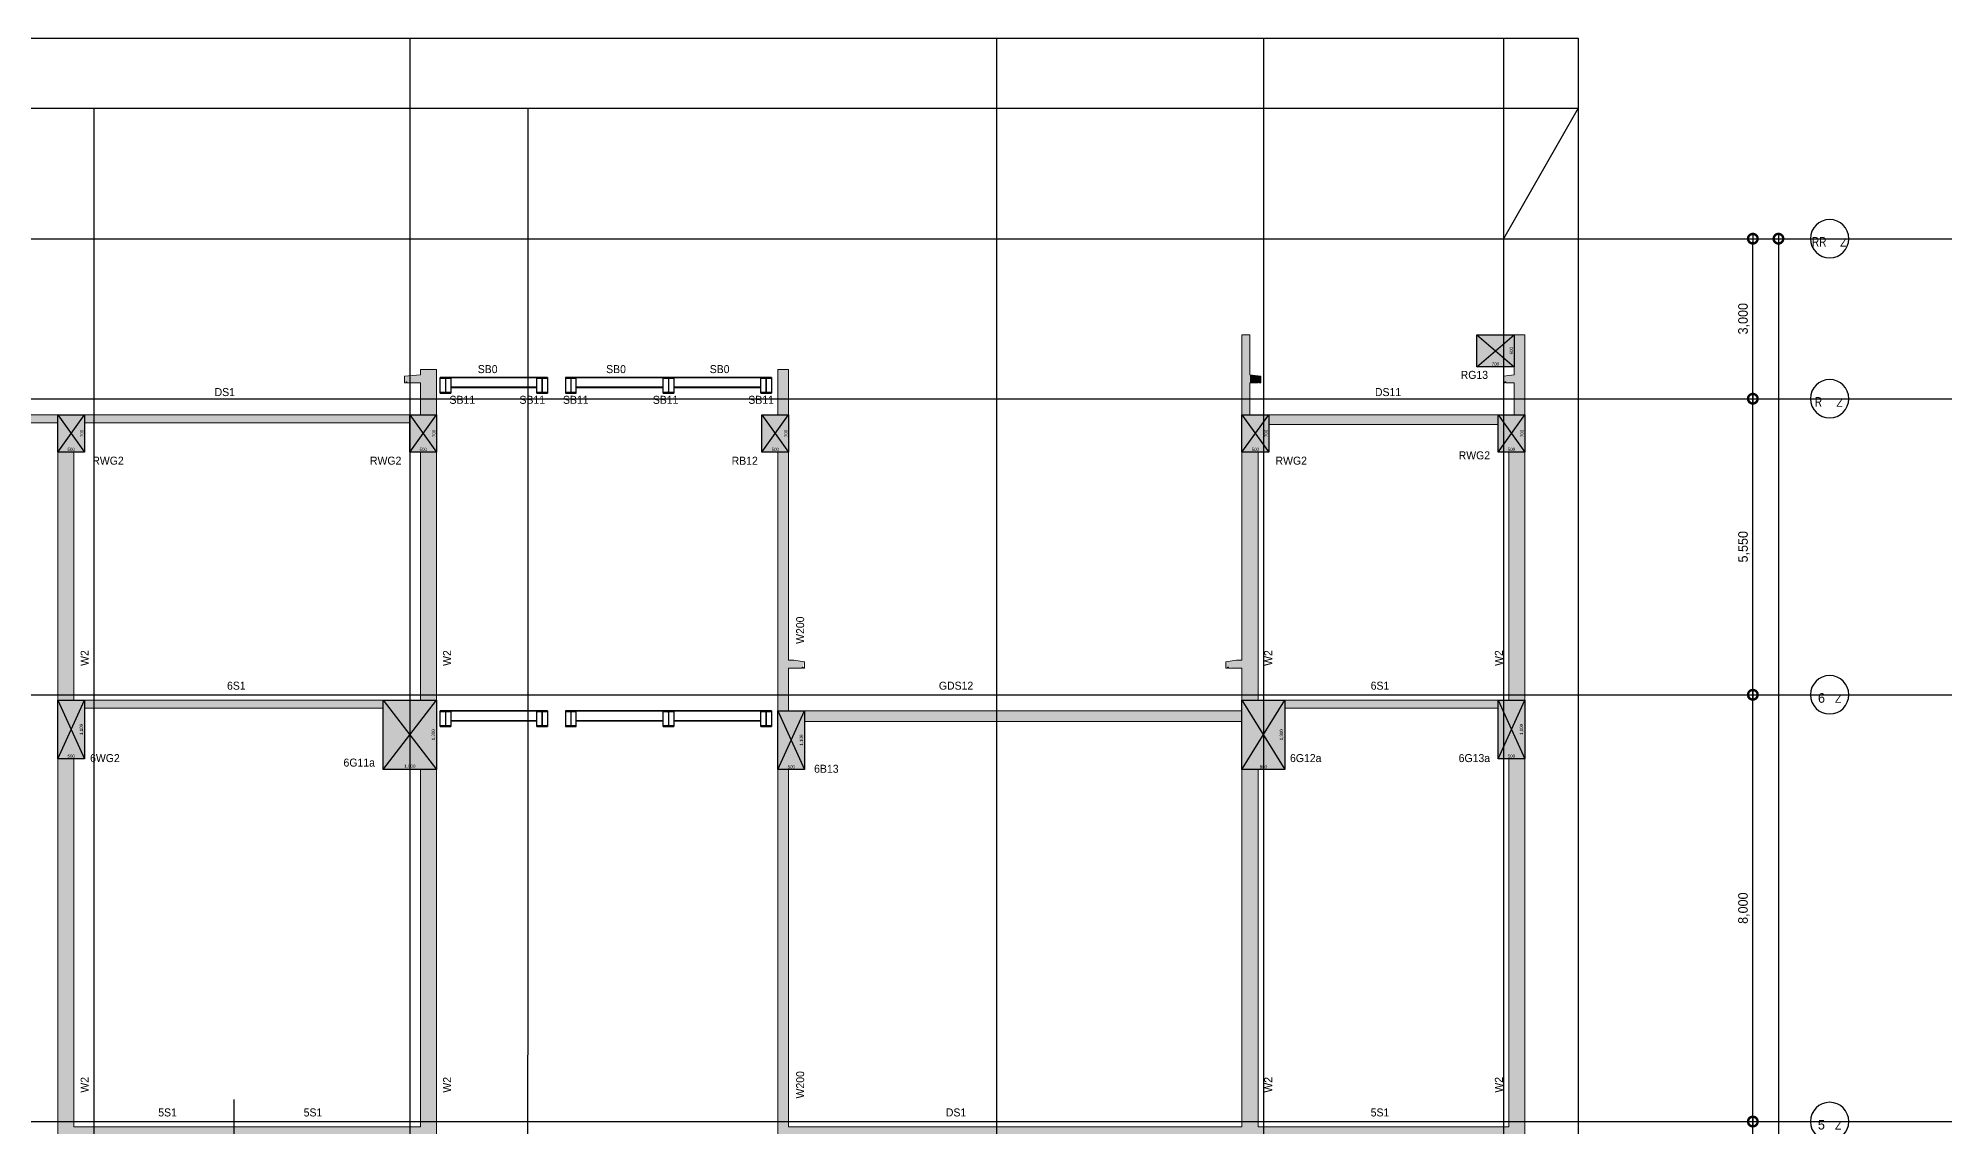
# Model space of a CAD drawing. Header units: millimetres. Extents: x -56316 to 123720, y -36837 to 55569.
# Drawn here: x 17330 to 53077, y 32150 to 52560 of the extents above; entities that cross this region are included whole.
import ezdxf
from ezdxf.enums import TextEntityAlignment as Align

# ---------------------------------------------------------------- set-up
doc = ezdxf.new("R2010")
doc.units = ezdxf.units.MM
doc.header["$LTSCALE"] = 60
doc.linetypes.add('HID', pattern=[2.3, 1.5, -0.8])
doc.layers.get('Defpoints').update_dxf_attribs({"color": 151})
doc.layers.add('A-CON', color=2, linetype='Continuous', lineweight=9)
for name, color, linetype in [('A-DIM', 7, 'Continuous'), ('A-ETC-5', 5, 'Continuous'), ('cen', 1, 'Continuous'), ('S-STEEL', 3, 'Continuous'), ('구조SOLID', 253, 'Continuous')]:
    doc.layers.add(name, color=color, linetype=linetype)
for name, color, linetype, plot in [('AS-HIDLINE', 205, 'Continuous', False), ('NOPLOT', 191, 'Continuous', False), ('NOPLOT-DIM', 191, 'Continuous', False), ('NOPLOT-부호', 151, 'Continuous', False)]:
    doc.layers.add(name, color=color, linetype=linetype, plot=plot)
doc.styles.add('Gdim', font='Dotum.ttf')
doc.dimstyles.new('G-Xdim', dxfattribs={"dimscale": 30, "dimtxt": 2, "dimasz": 1, "dimexe": 1.2, "dimexo": 1.2, "dimgap": 0, "dimtad": 1, "dimdec": 1, "dimdsep": 46, "dimlunit": 6, "dimtxsty": 'Gdim', "dimcen": 1, "dimse1": 1, "dimse2": 1, "dimsd1": 1, "dimsd2": 1, "dimclrd": 1, "dimclre": 1, "dimclrt": 256, "dimadec": 0, "dimazin": 0, "dimtfac": 1, "dimtdec": 1, "dimtix": 1, "dimtmove": 2, "dimatfit": 1, "dimfxl": 0, "dimtolj": 1, "dimlwd": -1, "dimlwe": -1, "dimarcsym": 0})
doc.dimstyles.new('Gdim60', dxfattribs={"dimscale": 60, "dimtxt": 3, "dimasz": 1, "dimexe": 2, "dimexo": 3, "dimgap": 1, "dimtad": 1, "dimdec": 0, "dimdsep": 46, "dimlunit": 6, "dimtxsty": 'Gdim', "dimblk": 'G3-DOT', "dimcen": 2.5, "dimdle": 2, "dimclrd": 1, "dimclre": 1, "dimclrt": 256, "dimazin": 2, "dimtfac": 1, "dimtdec": 0, "dimtix": 1, "dimtmove": 2, "dimatfit": 3, "dimldrblk": 'DOTSMALL', "dimfxl": 0, "dimtolj": 1, "dimtzin": 0, "dimarcsym": 0})

# ---------------------------------------------------------------- blocks, each defined once
blk = doc.blocks.new('*D35')
at = {"layer": 'Defpoints', "color": 0, "linetype": 'Continuous', "transparency": 16777216}
for p in [(-200, -700), (300, -680), (300, -700)]:
    blk.add_point(p, dxfattribs=at)
at = {"layer": 'AS-HIDLINE', "linetype": 'Continuous', "transparency": 16777216, "insert": (50, -650), "char_height": 60, "attachment_point": 5, "style": 'Gdim'}
blk.add_mtext('\\A1;500', dxfattribs=at)
blk = doc.blocks.new('*D36')
at = {"layer": 'Defpoints', "color": 0, "linetype": 'Continuous', "transparency": 16777216}
for p in [(300, 0), (280, 0), (300, -700)]:
    blk.add_point(p, dxfattribs=at)
at = {"layer": 'AS-HIDLINE', "linetype": 'Continuous', "transparency": 16777216, "insert": (250, -350), "char_height": 60, "attachment_point": 5, "rotation": 90, "style": 'Gdim'}
blk.add_mtext('\\A1;700', dxfattribs=at)
blk = doc.blocks.new('*D37')
at = {"layer": 'Defpoints', "color": 0, "linetype": 'Continuous', "transparency": 16777216}
for p in [(-200, -700), (300, -680), (300, -700)]:
    blk.add_point(p, dxfattribs=at)
at = {"layer": 'AS-HIDLINE', "linetype": 'Continuous', "transparency": 16777216, "insert": (50, -650), "char_height": 60, "attachment_point": 5, "style": 'Gdim'}
blk.add_mtext('\\A1;500', dxfattribs=at)
blk = doc.blocks.new('*D38')
at = {"layer": 'Defpoints', "color": 0, "linetype": 'Continuous', "transparency": 16777216}
for p in [(300, 0), (280, 0), (300, -700)]:
    blk.add_point(p, dxfattribs=at)
at = {"layer": 'AS-HIDLINE', "linetype": 'Continuous', "transparency": 16777216, "insert": (250, -350), "char_height": 60, "attachment_point": 5, "rotation": 90, "style": 'Gdim'}
blk.add_mtext('\\A1;700', dxfattribs=at)
blk = doc.blocks.new('G3-DOT')
at = {"layer": 'A-DIM', "color": 1, "linetype": 'ByBlock'}
blk.add_line((1.5, 0), (-1.5, 0), dxfattribs=at)
at = {"layer": 'A-DIM', "color": 1, "linetype": 'ByBlock', "const_width": 3}
blk.add_lwpolyline([(0.375, 0, 1), (-0.375, 0, 1)], format="xyb", close=True, dxfattribs=at)
blk = doc.blocks.new('*D100')
at = {"layer": 'Defpoints', "color": 0, "transparency": 16777216}
for p in [(48245, 48800), (48245, 0), (49957, 0)]:
    blk.add_point(p, dxfattribs=at)
at = {"layer": 'NOPLOT-DIM', "color": 1, "lineweight": -2, "transparency": 16777216}
for p, q in [((48425, 48800), (50077, 48800)), ((49957, 48740), (49957, 60)), ((48425, 0), (50077, 0))]:
    blk.add_line(p, q, dxfattribs=at)
at = {"layer": 'NOPLOT-DIM', "color": 1, "lineweight": -2, "transparency": 16777216, "xscale": 60, "yscale": 60, "zscale": 60}
for p, rotation in [((49957, 48800), 90), ((49957, 0), 270)]:
    blk.add_blockref('G3-DOT', p, dxfattribs=dict(at, rotation=rotation))
at = {"layer": 'NOPLOT-DIM', "transparency": 16777216, "insert": (49789, 24400), "char_height": 180, "attachment_point": 5, "rotation": 90, "style": 'Gdim'}
blk.add_mtext('\\A1;48,800', dxfattribs=at)
blk = doc.blocks.new('_DotSmall')
at = {"color": 0, "linetype": 'ByBlock', "const_width": 0.5}
blk.add_lwpolyline([(-0.0625, 0, 1), (0.0625, 0, 1)], format="xyb", close=True, dxfattribs=at)
blk = doc.blocks.new('*D104')
at = {"layer": 'Defpoints', "color": 0, "transparency": 16777216}
for p in [(48245, 32250), (49477, 32250), (48245, 25250)]:
    blk.add_point(p, dxfattribs=at)
at = {"layer": 'NOPLOT-DIM', "color": 1, "lineweight": -2, "transparency": 16777216}
for p, q in [((48425, 32250), (49597, 32250)), ((49477, 25310), (49477, 32190)), ((48425, 25250), (49597, 25250))]:
    blk.add_line(p, q, dxfattribs=at)
at = {"layer": 'NOPLOT-DIM', "color": 1, "lineweight": -2, "transparency": 16777216, "xscale": 60, "yscale": 60, "zscale": 60}
for p, rotation in [((49477, 32250), 90), ((49477, 25250), 270)]:
    blk.add_blockref('G3-DOT', p, dxfattribs=dict(at, rotation=rotation))
at = {"layer": 'NOPLOT-DIM', "transparency": 16777216, "insert": (49309, 28750), "char_height": 180, "attachment_point": 5, "rotation": 90, "style": 'Gdim'}
blk.add_mtext('\\A1;7,000', dxfattribs=at)
blk = doc.blocks.new('*D105')
at = {"layer": 'Defpoints', "color": 0, "transparency": 16777216}
for p in [(48245, 40250), (49477, 40250), (48245, 32250)]:
    blk.add_point(p, dxfattribs=at)
at = {"layer": 'NOPLOT-DIM', "color": 1, "lineweight": -2, "transparency": 16777216}
for p, q in [((48425, 40250), (49597, 40250)), ((49477, 32310), (49477, 40190)), ((48425, 32250), (49597, 32250))]:
    blk.add_line(p, q, dxfattribs=at)
at = {"layer": 'NOPLOT-DIM', "color": 1, "lineweight": -2, "transparency": 16777216, "xscale": 60, "yscale": 60, "zscale": 60}
for p, rotation in [((49477, 40250), 90), ((49477, 32250), 270)]:
    blk.add_blockref('G3-DOT', p, dxfattribs=dict(at, rotation=rotation))
at = {"layer": 'NOPLOT-DIM', "transparency": 16777216, "insert": (49309, 36250), "char_height": 180, "attachment_point": 5, "rotation": 90, "style": 'Gdim'}
blk.add_mtext('\\A1;8,000', dxfattribs=at)
blk = doc.blocks.new('*D106')
at = {"layer": 'Defpoints', "color": 0, "transparency": 16777216}
for p in [(48245, 45800), (49477, 45800), (48245, 40250)]:
    blk.add_point(p, dxfattribs=at)
at = {"layer": 'NOPLOT-DIM', "color": 1, "lineweight": -2, "transparency": 16777216}
for p, q in [((48425, 45800), (49597, 45800)), ((49477, 40310), (49477, 45740)), ((48425, 40250), (49597, 40250))]:
    blk.add_line(p, q, dxfattribs=at)
at = {"layer": 'NOPLOT-DIM', "color": 1, "lineweight": -2, "transparency": 16777216, "xscale": 60, "yscale": 60, "zscale": 60}
for p, rotation in [((49477, 45800), 90), ((49477, 40250), 270)]:
    blk.add_blockref('G3-DOT', p, dxfattribs=dict(at, rotation=rotation))
at = {"layer": 'NOPLOT-DIM', "transparency": 16777216, "insert": (49309, 43025), "char_height": 180, "attachment_point": 5, "rotation": 90, "style": 'Gdim'}
blk.add_mtext('\\A1;5,550', dxfattribs=at)
blk = doc.blocks.new('*D107')
at = {"layer": 'Defpoints', "color": 0, "transparency": 16777216}
for p in [(48245, 48800), (49477, 48800), (48245, 45800)]:
    blk.add_point(p, dxfattribs=at)
at = {"layer": 'NOPLOT-DIM', "color": 1, "lineweight": -2, "transparency": 16777216}
for p, q in [((48425, 48800), (49597, 48800)), ((49477, 45860), (49477, 48740)), ((48425, 45800), (49597, 45800))]:
    blk.add_line(p, q, dxfattribs=at)
at = {"layer": 'NOPLOT-DIM', "color": 1, "lineweight": -2, "transparency": 16777216, "xscale": 60, "yscale": 60, "zscale": 60}
for p, rotation in [((49477, 48800), 90), ((49477, 45800), 270)]:
    blk.add_blockref('G3-DOT', p, dxfattribs=dict(at, rotation=rotation))
at = {"layer": 'NOPLOT-DIM', "transparency": 16777216, "insert": (49309, 47300), "char_height": 180, "attachment_point": 5, "rotation": 90, "style": 'Gdim'}
blk.add_mtext('\\A1;3,000', dxfattribs=at)
blk = doc.blocks.new('*D59')
at = {"layer": 'Defpoints', "color": 0, "linetype": 'Continuous', "transparency": 16777216}
for p in [(-200, -1100), (300, -1080), (300, -1100)]:
    blk.add_point(p, dxfattribs=at)
at = {"layer": 'AS-HIDLINE', "linetype": 'Continuous', "transparency": 16777216, "insert": (50, -1050), "char_height": 60, "attachment_point": 5, "style": 'Gdim'}
blk.add_mtext('\\A1;500', dxfattribs=at)
blk = doc.blocks.new('*D60')
at = {"layer": 'Defpoints', "color": 0, "linetype": 'Continuous', "transparency": 16777216}
for p in [(300, 0), (280, 0), (300, -1100)]:
    blk.add_point(p, dxfattribs=at)
at = {"layer": 'AS-HIDLINE', "linetype": 'Continuous', "transparency": 16777216, "insert": (244, -550), "char_height": 60, "attachment_point": 5, "rotation": 90, "style": 'Gdim'}
blk.add_mtext('\\A1;1,100', dxfattribs=at)
blk = doc.blocks.new('*D53')
at = {"layer": 'Defpoints', "color": 0, "linetype": 'Continuous', "transparency": 16777216}
for p in [(-200, -1300), (600, -1280), (600, -1300)]:
    blk.add_point(p, dxfattribs=at)
at = {"layer": 'AS-HIDLINE', "linetype": 'Continuous', "transparency": 16777216, "insert": (200, -1250), "char_height": 60, "attachment_point": 5, "style": 'Gdim'}
blk.add_mtext('\\A1;800', dxfattribs=at)
blk = doc.blocks.new('*D54')
at = {"layer": 'Defpoints', "color": 0, "linetype": 'Continuous', "transparency": 16777216}
for p in [(600, 0), (580, 0), (600, -1300)]:
    blk.add_point(p, dxfattribs=at)
at = {"layer": 'AS-HIDLINE', "linetype": 'Continuous', "transparency": 16777216, "insert": (544, -650), "char_height": 60, "attachment_point": 5, "rotation": 90, "style": 'Gdim'}
blk.add_mtext('\\A1;1,300', dxfattribs=at)
blk = doc.blocks.new('*D55')
at = {"layer": 'Defpoints', "color": 0, "linetype": 'Continuous', "transparency": 16777216}
for p in [(-400, -1300), (600, -1280), (600, -1300)]:
    blk.add_point(p, dxfattribs=at)
at = {"layer": 'AS-HIDLINE', "linetype": 'Continuous', "transparency": 16777216, "insert": (100, -1244), "char_height": 60, "attachment_point": 5, "style": 'Gdim'}
blk.add_mtext('\\A1;1,000', dxfattribs=at)
blk = doc.blocks.new('*D56')
at = {"layer": 'Defpoints', "color": 0, "linetype": 'Continuous', "transparency": 16777216}
for p in [(600, 0), (580, 0), (600, -1300)]:
    blk.add_point(p, dxfattribs=at)
at = {"layer": 'AS-HIDLINE', "linetype": 'Continuous', "transparency": 16777216, "insert": (544, -650), "char_height": 60, "attachment_point": 5, "rotation": 90, "style": 'Gdim'}
blk.add_mtext('\\A1;1,300', dxfattribs=at)
blk = doc.blocks.new('*D69')
at = {"layer": 'Defpoints', "color": 0, "linetype": 'Continuous', "transparency": 16777216}
for p in [(-400, -700), (100, -680), (100, -700)]:
    blk.add_point(p, dxfattribs=at)
at = {"layer": 'AS-HIDLINE', "linetype": 'Continuous', "transparency": 16777216, "insert": (-150, -650), "char_height": 60, "attachment_point": 5, "style": 'Gdim'}
blk.add_mtext('\\A1;500', dxfattribs=at)
blk = doc.blocks.new('*D70')
at = {"layer": 'Defpoints', "color": 0, "linetype": 'Continuous', "transparency": 16777216}
for p in [(100, 0), (80, 0), (100, -700)]:
    blk.add_point(p, dxfattribs=at)
at = {"layer": 'AS-HIDLINE', "linetype": 'Continuous', "transparency": 16777216, "insert": (50, -350), "char_height": 60, "attachment_point": 5, "rotation": 90, "style": 'Gdim'}
blk.add_mtext('\\A1;700', dxfattribs=at)
blk = doc.blocks.new('*U77')
blk.add_lwpolyline([(-22, 12, 0.414214), (-4, 30), (-4, 264, 0.414214), (-22, 282), (-100, 282), (-100, 294), (100, 294), (100, 282), (22, 282, 0.414214), (4, 264), (4, 30, 0.414214), (22, 12), (100, 12), (100, 0), (-100, 0), (-100, 12)], format="xyb", close=True)
blk = doc.blocks.new('A$C21278c3c')
at = {"layer": 'A-ETC-5'}
for p, q in [((1766, 6080), (1766, 4450)), ((1775, 6080), (1775, 4450)), ((1951, 6080), (1951, 4450)), ((1960, 6080), (1960, 4450)), ((1766, 4250), (1766, 2620)), ((1775, 4250), (1775, 2620)), ((1951, 4250), (1951, 2620)), ((1960, 4250), (1960, 2620)), ((1766, 1880), (1766, 270)), ((1775, 1880), (1775, 270)), ((1951, 1880), (1951, 270)), ((1960, 1880), (1960, 270))]:
    blk.add_line(p, q, dxfattribs=at)
for points in [[(1766, 6280), (2060, 6280), (2060, 6080), (1766, 6080)], [(1766, 4450), (2060, 4450), (2060, 4250), (1766, 4250)], [(1766, 2080), (2060, 2080), (2060, 1880), (1766, 1880)]]:
    blk.add_lwpolyline(points, close=True, dxfattribs=at)
at = {"layer": 'A-ETC-5', "elevation": 0}
for points in [[(2060, 2420), (2060, 2620), (1766, 2620), (1766, 2420)], [(1766, 270), (2060, 270), (2060, 70), (1766, 70)]]:
    blk.add_lwpolyline(points, close=True, dxfattribs=at)
at = {"layer": 'S-STEEL', "xscale": -1, "rotation": 270}
for p in [(1766, 6180), (1766, 4350), (1766, 2520), (1766, 1980), (1766, 170)]:
    blk.add_blockref('*U77', p, dxfattribs=at)
blk = doc.blocks.new('*D136')
at = {"layer": 'Defpoints', "color": 0, "linetype": 'Continuous', "transparency": 16777216}
for p in [(-200, -600), (500, -580), (500, -600)]:
    blk.add_point(p, dxfattribs=at)
at = {"layer": 'AS-HIDLINE', "linetype": 'Continuous', "transparency": 16777216, "insert": (150, -550), "char_height": 60, "attachment_point": 5, "style": 'Gdim'}
blk.add_mtext('\\A1;700', dxfattribs=at)
blk = doc.blocks.new('*D137')
at = {"layer": 'Defpoints', "color": 0, "linetype": 'Continuous', "transparency": 16777216}
for p in [(500, 0), (480, 0), (500, -600)]:
    blk.add_point(p, dxfattribs=at)
at = {"layer": 'AS-HIDLINE', "linetype": 'Continuous', "transparency": 16777216, "insert": (450, -300), "char_height": 60, "attachment_point": 5, "rotation": 90, "style": 'Gdim'}
blk.add_mtext('\\A1;600', dxfattribs=at)
blk = doc.blocks.new('*U12')
at = {"layer": 'AS-HIDLINE', "linetype": 'Continuous'}
for p, q in [((-200, -700), (300, 0)), ((-200, 0), (300, -700))]:
    blk.add_line(p, q, dxfattribs=at)
blk.add_lwpolyline([(-200, -700), (-200, 0), (300, 0), (300, -700)], close=True, dxfattribs=at)
dim = blk.add_linear_dim(base=(280.13, 0), p1=(300, -700), p2=(300, 0), angle=90, dimstyle='G-Xdim', override={"dimtxsty": 'Gdim'}, dxfattribs=at)
dim.commit()
dim.dimension.update_dxf_attribs({"geometry": '*D36', "text_midpoint": (250.09, -350)})
dim = blk.add_linear_dim(base=(300, -680.06), p1=(-200, -700), p2=(300, -700), dimstyle='G-Xdim', override={"dimtxsty": 'Gdim'}, dxfattribs=at)
dim.commit()
dim.dimension.update_dxf_attribs({"geometry": '*D35', "text_midpoint": (50, -650.02)})
blk = doc.blocks.new('*U13')
at = {"layer": 'AS-HIDLINE', "linetype": 'Continuous'}
for p, q in [((-200, -700), (300, 0)), ((-200, 0), (300, -700))]:
    blk.add_line(p, q, dxfattribs=at)
blk.add_lwpolyline([(-200, -700), (-200, 0), (300, 0), (300, -700)], close=True, dxfattribs=at)
dim = blk.add_linear_dim(base=(280.13, 0), p1=(300, -700), p2=(300, 0), angle=90, dimstyle='G-Xdim', override={"dimtxsty": 'Gdim'}, dxfattribs=at)
dim.commit()
dim.dimension.update_dxf_attribs({"geometry": '*D38', "text_midpoint": (250.09, -350)})
dim = blk.add_linear_dim(base=(300, -680.06), p1=(-200, -700), p2=(300, -700), dimstyle='G-Xdim', override={"dimtxsty": 'Gdim'}, dxfattribs=at)
dim.commit()
dim.dimension.update_dxf_attribs({"geometry": '*D37', "text_midpoint": (50, -650.02)})
blk = doc.blocks.new('*U24')
at = {"layer": 'AS-HIDLINE', "linetype": 'Continuous'}
for p, q in [((-200, -1100), (300, 0)), ((-200, 0), (300, -1100))]:
    blk.add_line(p, q, dxfattribs=at)
blk.add_lwpolyline([(-200, -1100), (-200, 0), (300, 0), (300, -1100)], close=True, dxfattribs=at)
dim = blk.add_linear_dim(base=(280.13, 0), p1=(300, -1100), p2=(300, 0), angle=90, dimstyle='G-Xdim', override={"dimtxsty": 'Gdim'}, dxfattribs=at)
dim.commit()
dim.dimension.update_dxf_attribs({"geometry": '*D60', "text_midpoint": (244.31, -550)})
dim = blk.add_linear_dim(base=(300, -1080.06), p1=(-200, -1100), p2=(300, -1100), dimstyle='G-Xdim', override={"dimtxsty": 'Gdim'}, dxfattribs=at)
dim.commit()
dim.dimension.update_dxf_attribs({"geometry": '*D59', "text_midpoint": (50, -1050.02)})
blk = doc.blocks.new('*U21')
at = {"layer": 'AS-HIDLINE', "linetype": 'Continuous'}
for p, q in [((-200, -1300), (600, 0)), ((-200, 0), (600, -1300))]:
    blk.add_line(p, q, dxfattribs=at)
blk.add_lwpolyline([(-200, -1300), (-200, 0), (600, 0), (600, -1300)], close=True, dxfattribs=at)
dim = blk.add_linear_dim(base=(580.13, 0), p1=(600, -1300), p2=(600, 0), angle=90, dimstyle='G-Xdim', override={"dimtxsty": 'Gdim'}, dxfattribs=at)
dim.commit()
dim.dimension.update_dxf_attribs({"geometry": '*D54', "text_midpoint": (544.31, -650)})
dim = blk.add_linear_dim(base=(600, -1280.06), p1=(-200, -1300), p2=(600, -1300), dimstyle='G-Xdim', override={"dimtxsty": 'Gdim'}, dxfattribs=at)
dim.commit()
dim.dimension.update_dxf_attribs({"geometry": '*D53', "text_midpoint": (200, -1250.02)})
blk = doc.blocks.new('*U22')
at = {"layer": 'AS-HIDLINE', "linetype": 'Continuous'}
for p, q in [((-400, -1300), (600, 0)), ((-400, 0), (600, -1300))]:
    blk.add_line(p, q, dxfattribs=at)
blk.add_lwpolyline([(-400, -1300), (-400, 0), (600, 0), (600, -1300)], close=True, dxfattribs=at)
dim = blk.add_linear_dim(base=(580.13, 0), p1=(600, -1300), p2=(600, 0), angle=90, dimstyle='G-Xdim', override={"dimtxsty": 'Gdim'}, dxfattribs=at)
dim.commit()
dim.dimension.update_dxf_attribs({"geometry": '*D56', "text_midpoint": (544.31, -650)})
dim = blk.add_linear_dim(base=(600, -1280.06), p1=(-400, -1300), p2=(600, -1300), dimstyle='G-Xdim', override={"dimtxsty": 'Gdim'}, dxfattribs=at)
dim.commit()
dim.dimension.update_dxf_attribs({"geometry": '*D55', "text_midpoint": (100, -1244.24)})
blk = doc.blocks.new('*U29')
at = {"layer": 'AS-HIDLINE', "linetype": 'Continuous'}
for p, q in [((-400, -700), (100, 0)), ((-400, 0), (100, -700))]:
    blk.add_line(p, q, dxfattribs=at)
blk.add_lwpolyline([(-400, -700), (-400, 0), (100, 0), (100, -700)], close=True, dxfattribs=at)
dim = blk.add_linear_dim(base=(80.13, 0), p1=(100, -700), p2=(100, 0), angle=90, dimstyle='G-Xdim', override={"dimtxsty": 'Gdim'}, dxfattribs=at)
dim.commit()
dim.dimension.update_dxf_attribs({"geometry": '*D70', "text_midpoint": (50.09, -350)})
dim = blk.add_linear_dim(base=(100, -680.06), p1=(-400, -700), p2=(100, -700), dimstyle='G-Xdim', override={"dimtxsty": 'Gdim'}, dxfattribs=at)
dim.commit()
dim.dimension.update_dxf_attribs({"geometry": '*D69', "text_midpoint": (-150, -650.02)})
blk = doc.blocks.new('*U135')
at = {"layer": 'AS-HIDLINE', "linetype": 'Continuous'}
for p, q in [((-200, -600), (500, 0)), ((-200, 0), (500, -600))]:
    blk.add_line(p, q, dxfattribs=at)
blk.add_lwpolyline([(-200, -600), (-200, 0), (500, 0), (500, -600)], close=True, dxfattribs=at)
dim = blk.add_linear_dim(base=(480.13, 0), p1=(500, -600), p2=(500, 0), angle=90, dimstyle='G-Xdim', override={"dimtxsty": 'Gdim'}, dxfattribs=at)
dim.commit()
dim.dimension.update_dxf_attribs({"geometry": '*D137', "text_midpoint": (450.09, -300)})
dim = blk.add_linear_dim(base=(500, -580.06), p1=(-200, -600), p2=(500, -600), dimstyle='G-Xdim', override={"dimtxsty": 'Gdim'}, dxfattribs=at)
dim.commit()
dim.dimension.update_dxf_attribs({"geometry": '*D136', "text_midpoint": (150, -550.02)})

msp = doc.modelspace()

# ---------------------------------------------------------------- hatches: boundary and pattern name
at = {"layer": '구조SOLID'}
h = msp.add_hatch(color=256, dxfattribs=at)
h.dxf.hatch_style = 1
h.paths.add_polyline_path([(11800, -150), (11800, 4175), (14800, 4175), (14800, 2450), (15100, 2450), (15100, 4325), (11800, 4325), (11800, 4375), (11500, 4375), (11500, 4325), (8700, 4325), (8700, 8550), (11500, 8550), (11500, 6390), (11800, 6390), (11800, 7550), (12000, 7550), (12000, 8500), (14500, 8500), (14500, 7550), (14800, 7550), (14800, 6340), (15100, 6340), (15100, 8650), (11800, 8650), (11800, 14550), (14800, 14550), (14800, 11200), (15100, 11200), (15100, 14700), (11800, 14700), (11800, 14750), (11500, 14750), (11500, 14700), (8700, 14700), (8700, 17550), (11500, 17550), (11500, 16550), (12000, 16550), (12000, 17500), (14500, 17500), (14500, 16550), (15100, 16550), (15100, 17650), (11800, 17650), (11800, 21300), (14800, 21300), (14800, 20200), (15100, 20200), (15100, 21450), (11800, 21450), (11800, 21500), (11500, 21500), (11500, 21450), (8700, 21450), (8700, 25050), (11500, 25050), (11500, 23515), (11800, 23515), (11800, 24050), (12000, 24050), (12000, 25000), (14500, 25000), (14500, 24050), (14800, 24050), (14800, 23465), (15100, 23465), (15100, 25150), (11800, 25150), (11800, 28550), (14800, 28550), (14800, 27700), (15100, 27700), (15100, 28700), (11800, 28700), (11800, 28750), (11500, 28750), (11500, 28700), (8700, 28700), (8700, 32050), (11500, 32050), (11500, 30765), (11800, 30765), (11800, 31050), (12000, 31050), (12000, 32000), (14500, 32000), (14500, 31050), (14800, 31050), (14800, 30715), (15100, 30715), (15100, 32150), (11800, 32150), (11800, 36050), (14800, 36050), (14800, 34700), (15100, 34700), (15100, 36200), (11800, 36200), (11800, 36250), (11500, 36250), (11500, 36200), (8700, 36200), (8700, 40050), (11500, 40050), (11500, 38265), (11800, 38265), (11800, 39050), (12000, 39050), (12000, 40000), (14500, 40000), (14500, 39050), (14800, 39050), (14800, 38215), (15100, 38215), (15100, 40150), (11800, 40150), (11800, 45350), (14600, 45350), (14600, 44800), (14800, 44800), (14800, 42700), (15100, 42700), (15100, 45350), (17700, 45350), (17700, -1850), (15100, -1850), (15100, -50), (14800, -50), (14800, -150)], flags=16)
h.paths.add_polyline_path([(11500, -150), (8700, -150), (8700, 4175), (11500, 4175)], flags=16)
h.paths.add_polyline_path([(18000, -150), (18000, 7550), (18200, 7550), (18200, 8500), (20800, 8500), (20800, 8500), (21200, 8500), (21200, 8500), (23800, 8500), (23800, 7350), (24500, 7350), (24500, -150)], flags=16)
h.paths.add_polyline_path([(8400, -1050), (8400, -2700), (3700, -2700), (3700, -1050), (4000, -1050), (4000, -350), (8100, -350), (8100, -1050)], flags=16)
h.paths.add_polyline_path([(8400, -150), (3700, -150), (3700, 7550), (3900, 7550), (3900, 8500), (7900, 8500), (7900, 7550), (8400, 7550)], flags=16)
h.paths.add_polyline_path([(11500, 8700), (8700, 8700), (8700, 11550), (11500, 11550)], flags=16)
h.paths.add_polyline_path([(18000, 8650), (18000, 16550), (18200, 16550), (18200, 17500), (20800, 17500), (20800, 17500), (21200, 17500), (21200, 17500), (23800, 17500), (23800, 16350), (24500, 16350), (24500, 8650)], flags=16)
h.paths.add_polyline_path([(8400, 8650), (3700, 8650), (3700, 16350), (3900, 16350), (3900, 17500), (7900, 17500), (7900, 16350), (8400, 16350)], flags=16)
h.paths.add_polyline_path([(24800, -800), (24800, 8500), (31200, 8500), (31200, 7550), (31700, 7550), (31700, 8500), (39900, 8500), (39900, -800)], flags=16)
h.paths.add_polyline_path([(11500, 11700), (8700, 11700), (8700, 14550), (11500, 14550)], flags=16)
h.paths.add_polyline_path([(11500, 17700), (8700, 17700), (8700, 21300), (11500, 21300)], flags=16)
h.paths.add_polyline_path([(18000, 17650), (18000, 24050), (18200, 24050), (18200, 25000), (20800, 25000), (20800, 25000), (21200, 25000), (21200, 25000), (23800, 25000), (23800, 23850), (24500, 23850), (24500, 17650)], flags=16)
h.paths.add_polyline_path([(8400, 17650), (3700, 17650), (3700, 24050), (3900, 24050), (3900, 25000), (7900, 25000), (7900, 24050), (8400, 24050)], flags=16)
h.paths.add_polyline_path([(31400, 8650), (31400, 16550), (31700, 16550), (31700, 17500), (39900, 17500), (39900, 8650)], flags=16)
h.paths.add_polyline_path([(31400, 17650), (31400, 24050), (31700, 24050), (31700, 25000), (39900, 25000), (39900, 17650)], flags=16)
h.paths.add_polyline_path([(11500, 25200), (8700, 25200), (8700, 28550), (11500, 28550)], flags=16)
h.paths.add_polyline_path([(18000, 25150), (18000, 31050), (18200, 31050), (18200, 32000), (20800, 32000), (20800, 31550), (21200, 31550), (21200, 32000), (23800, 32000), (23800, 30850), (24500, 30850), (24500, 25150)], flags=16)
h.paths.add_polyline_path([(8400, 25150), (3700, 25150), (3700, 31050), (3900, 31050), (3900, 32000), (7900, 32000), (7900, 31050), (8400, 31050)], flags=16)
h.paths.add_polyline_path([(40200, -1050), (40500, -1050), (40500, -150), (40200, -150), (40200, 7550), (40700, 7550), (40700, 8500), (44700, 8500), (44700, 7550), (44900, 7550), (44900, -150), (44600, -150), (44600, -1050), (44900, -1050), (44900, -1950), (40200, -1950)], flags=16)
h.paths.add_polyline_path([(40200, 8650), (40200, 16350), (40700, 16350), (40700, 17500), (44700, 17500), (44700, 16350), (44900, 16350), (44900, 8650)], flags=16)
h.paths.add_polyline_path([(31400, 25150), (31400, 31050), (31700, 31050), (31700, 32000), (39900, 32000), (39900, 25150)], flags=16)
h.paths.add_polyline_path([(40200, 17650), (40200, 24050), (40700, 24050), (40700, 25000), (44700, 25000), (44700, 24050), (44900, 24050), (44900, 17650)], flags=16)
h.paths.add_polyline_path([(11500, 32200), (8700, 32200), (8700, 36050), (11500, 36050)], flags=16)
h.paths.add_polyline_path([(18000, 32150), (18000, 39050), (18200, 39050), (18200, 40000), (20800, 40000), (20800, 40000), (21200, 40000), (21200, 40000), (23800, 40000), (23800, 38850), (24500, 38850), (24500, 32150)], flags=16)
h.paths.add_polyline_path([(8400, 32150), (3700, 32150), (3700, 39050), (3900, 39050), (3900, 40000), (7900, 40000), (7900, 38850), (8400, 38850)], flags=16)
h.paths.add_polyline_path([(40200, 25150), (40200, 31050), (40700, 31050), (40700, 32000), (44700, 32000), (44700, 31050), (44900, 31050), (44900, 25150)], flags=16)
h.paths.add_polyline_path([(31400, 32150), (31400, 38850), (31700, 38850), (31700, 39750), (39900, 39750), (39900, 32150)], flags=16)
h.paths.add_polyline_path([(11500, 40200), (8700, 40200), (8700, 45350), (11500, 45350)], flags=16)
h.paths.add_polyline_path([(18000, 40150), (18000, 44800), (18200, 44800), (18200, 45350), (24300, 45350), (24300, 44800), (24500, 44800), (24500, 40150)], flags=16)
h.paths.add_polyline_path([(8400, 40150), (3700, 40150), (3700, 44800), (3900, 44800), (3900, 45320), (8200, 45320), (8200, 44800), (8400, 44800)], flags=16)
h.paths.add_polyline_path([(40200, 32150), (40200, 38850), (40700, 38850), (40700, 40000), (44700, 40000), (44700, 39050), (44900, 39050), (44900, 32150)], flags=16)
h.paths.add_polyline_path([(40200, 40150), (40200, 44800), (40400, 44800), (40400, 45320), (44700, 45320), (44700, 44800), (44900, 44800), (44900, 40150)], flags=16)
h.paths.add_polyline_path([(40050, 45500), (40050, 47000), (39900, 47000), (39900, 40900), (39800, 40900), (39600, 40870), (39600, 40765), (39645, 40765), (39900, 40750), (39900, 39950), (31400, 39950), (31400, 40750), (31655, 40750), (31655, 40765), (31700, 40870), (31500, 40900), (31400, 40900), (31400, 46350), (31200, 46350), (31200, 45500), (30900, 45500), (30900, 44800), (31200, 44800), (31200, 8650), (24800, 8650), (24800, 46350), (24500, 46350), (24500, 46250), (24200, 46220), (24200, 46115), (24245, 46115), (24500, 46100), (24500, 45500), (3600, 45500), (3600, 46100), (3755, 46100), (3755, 46115), (3770, 46115), (3770, 46100), (3800, 46100), (3800, 46220), (3600, 46250), (3600, 47000), (3400, 47000), (3400, -2700), (2050, -2700), (2050, -4200), (9800, -4200), (9800, -1650), (13350, -1650), (13350, -3350), (19350, -3350), (19350, -1850), (18000, -1850), (18000, -1050), (18300, -1050), (18300, -550), (24300, -550), (24300, -800), (23900, -800), (23900, -1500), (25400, -1500), (25400, -1200), (39900, -1200), (39900, -1950), (39300, -1950), (39300, -2650), (40800, -2650), (40800, -2250), (44300, -2250), (44300, -2650), (45800, -2650), (45800, -1950), (45200, -1950), (45200, 47000), (45000, 47000), (45000, 46250), (44800, 46220), (44800, 46100), (44830, 46100), (44830, 46115), (44845, 46115), (44845, 46100), (45000, 46100), (45000, 45500)])
h = msp.add_hatch(color=256, dxfattribs=at)
h.dxf.hatch_style = 1
h.paths.add_polyline_path([(44300, 47000), (45000, 47000), (45000, 46400), (44300, 46400)])
at = {"layer": '구조SOLID', "transparency": 33554687}
h = msp.add_hatch(color=256, dxfattribs=at)
h.dxf.hatch_style = 1
h.paths.add_polyline_path([(40050, 46250), (40050, 46100), (40205, 46100), (40205, 46115), (40220, 46115), (40220, 46100), (40250, 46100), (40250, 46220)])

# ---------------------------------------------------------------- linework, layer by layer
at = {"layer": 'A-CON'}
for p, q in [((39900, 47000), (39900, 40900)), ((39900, 47000), (40050, 47000, 0)), ((40050, 47000, 0), (40050, 46250, 0)), ((45000, 47000), (45200, 47000)), ((45200, 47000), (45200, -1950)), ((24200, 46220, 0), (24500, 46250, 0)), ((24200, 46100, 0), (24200, 46220, 0)), ((24245, 46115, 0), (24230, 46115, 0)), ((24230, 46115, 0), (24230, 46100, 0)), ((24245, 46100, 0), (24245, 46115, 0)), ((24500, 46350), (24500, 46250, 0)), ((24500, 46350), (24800, 46350)), ((24800, 46350), (24800, 8650, 0)), ((31200, 46350, 0), (31200, 45500)), ((31200, 46350, 0), (31400, 46350, 0)), ((31400, 46350), (31400, 40900)), ((40250, 46220), (40050, 46250)), ((40205, 46100), (40205, 46115)), ((40205, 46115), (40220, 46115)), ((40220, 46115), (40220, 46100)), ((40250, 46100), (40250, 46220)), ((44800, 46220), (45000, 46250)), ((44800, 46100), (44800, 46220)), ((44845, 46115), (44830, 46115)), ((44830, 46115), (44830, 46100)), ((44845, 46100), (44845, 46115)), ((45000, 46250), (45000, 46400)), ((24230, 46100, 0), (24200, 46100, 0)), ((24500, 46100, 0), (24245, 46100, 0)), ((24500, 46100, 0), (24500, 45500, 0)), ((40050, 46100), (40205, 46100)), ((40050, 46100, 0), (40050, 45500)), ((40220, 46100), (40250, 46100)), ((44830, 46100), (44800, 46100)), ((45000, 46100), (44845, 46100)), ((45000, 45500), (45000, 46100)), ((45000, 45500, 0), (45000, 46100, 0)), ((3600, 45500), (24500, 45500)), ((40050, 45500), (45000, 45500)), ((15100, 45350), (17700, 45350)), ((17700, 45350), (17700, -1850)), ((18200, 45350), (24300, 45350)), ((18200, 44800), (18200, 45350)), ((24300, 45350), (24300, 44800, 0)), ((40400, 45320), (44700, 45320)), ((40400, 45320), (40400, 44800)), ((44700, 45320), (44700, 44800)), ((18000, 44800, 0), (18000, 40150, 0)), ((18000, 44800), (18200, 44800)), ((24300, 44800, 0), (24500, 44800, 0)), ((24500, 44800, 0), (24500, 40150)), ((31200, 44800), (31200, 8650)), ((40200, 44800), (40200, 40150)), ((40400, 44800), (40200, 44800)), ((44700, 44800), (44900, 44800)), ((44900, 44800), (44900, 40150)), ((31500, 40900), (31400, 40900)), ((31700, 40870), (31500, 40900)), ((31655, 40750), (31655, 40765)), ((31655, 40765), (31670, 40765)), ((31670, 40765), (31670, 40750)), ((31700, 40750), (31700, 40870)), ((39600, 40870), (39800, 40900)), ((39600, 40750), (39600, 40870)), ((39645, 40765), (39630, 40765)), ((39630, 40765), (39630, 40750)), ((39645, 40750), (39645, 40765)), ((39800, 40900), (39900, 40900)), ((31400, 40750), (31400, 39950)), ((31400, 40750), (31655, 40750)), ((31670, 40750), (31700, 40750)), ((39630, 40750), (39600, 40750)), ((39900, 40750), (39645, 40750)), ((39900, 40750), (39900, 39950)), ((18000, 40150), (24500, 40150)), ((40200, 40150), (44900, 40150)), ((18200, 40000), (23800, 40000)), ((18200, 39050), (18200, 40000)), ((23800, 40000), (23800, 38850)), ((31400, 39950), (39900, 39950)), ((31500, 39950), (31700, 39950)), ((31700, 39750), (39900, 39750)), ((31700, 38850), (31700, 39750)), ((39900, 39750), (39900, 32150)), ((40700, 40000), (44700, 40000)), ((40700, 38850), (40700, 40000)), ((44700, 40000), (44700, 39050)), ((18000, 39050), (18200, 39050)), ((18000, 39050, 0), (18000, 32150, 0)), ((44700, 39050), (44900, 39050)), ((44900, 39050), (44900, 32150)), ((23800, 38850), (24500, 38850)), ((24500, 38850), (24500, 32150, 0)), ((31400, 38850), (31400, 32150)), ((31400, 38850), (31700, 38850)), ((40200, 38850), (40200, 32150)), ((40200, 38850), (40700, 38850)), ((18000, 32150), (24500, 32150)), ((31400, 32150), (39900, 32150)), ((40200, 32150), (44900, 32150))]:
    msp.add_line(p, q, dxfattribs=at)
at = {"layer": 'A-CON', "color": 0, "linetype": 'HID'}
msp.add_line((45000, 46400), (45000, 47000), dxfattribs=at)
at = {"layer": 'A-CON', "elevation": 0}
for points in [[(45000, 46400), (44300, 46400), (44300, 47000), (45000, 47000)], [(31200, 44800), (30900, 44800), (30900, 45500), (31200, 45500)]]:
    msp.add_lwpolyline(points, dxfattribs=at)
at = {"layer": 'cen'}
for p, q in [((24300, 52560), (24300, -11694.5)), ((35300, 52560), (35300, -11694.5)), ((40300, 52560), (40300, -11694.5)), ((40300, 52560), (40300, -11694.5)), ((44800, 52560), (44800, -11694.5)), ((-3065.7, 48800), (102021, 48800)), ((-3065.7, 45800), (102021, 45800)), ((-3065.7, 40250), (102021, 40250)), ((-3065.7, 32250), (102021, 32250))]:
    msp.add_line(p, q, dxfattribs=at)
at = {"layer": 'NOPLOT'}
msp.add_line((46200, 51250), (44800, 48800), dxfattribs=at)
at = {"layer": 'NOPLOT', "elevation": 0}
for points in [[(26508.3, 51250), (26503.2, 15750), (-1316.8, 15750), (-1311.7, 51250)], [(46200, 51250), (46200, 15750), (18380, 15750), (18380, 51250)]]:
    msp.add_lwpolyline(points, close=True, dxfattribs=at)
at = {"layer": 'NOPLOT-DIM', "elevation": 0}
msp.add_lwpolyline([(46200, -11694.5), (-1320, -11694.5), (-1320, 52560), (46200, 52560)], close=True, dxfattribs=at)
for points in [[(50316.8, 48800), (50556.8, 48800, 1), (51276.8, 48800, 1), (50556.8, 48800, 0)], [(50316.8, 45800), (50556.8, 45800, 1), (51276.8, 45800, 1), (50556.8, 45800, 0)], [(50316.8, 40250), (50556.8, 40250, 1), (51276.8, 40250, 1), (50556.8, 40250, 0)], [(50316.8, 32250), (50556.8, 32250, 1), (51276.8, 32250, 1), (50556.8, 32250, 0)]]:
    msp.add_lwpolyline(points, format="xyb", dxfattribs=at)
at = {"layer": 'NOPLOT-부호'}
msp.add_line((21000, 32663.3), (21000, 31048.7), dxfattribs=at)

# ---------------------------------------------------------------- block references
at = {"layer": 'AS-HIDLINE', "linetype": 'Continuous'}
for name, p in [('*U135', (44500, 47000)), ('*U29', (18100, 45500)), ('*U29', (24700, 45500, 0)), ('*U29', (31300, 45500, 0)), ('*U12', (40100, 45500)), ('*U13', (44900, 45500)), ('*U24', (17900, 40150)), ('*U22', (24200, 40150)), ('*U21', (40100, 40150)), ('*U24', (44900, 40150)), ('*U24', (31400, 39950))]:
    msp.add_blockref(name, p, dxfattribs=at)
at = {"layer": 'S-STEEL', "rotation": 270}
for p in [(24800, 47965.6), (24800, 41715.6)]:
    msp.add_blockref('A$C21278c3c', p, dxfattribs=at)

# ---------------------------------------------------------------- texts
at = {"layer": 'NOPLOT-DIM', "style": 'Gdim', "width": 0.8}
for s, p in [('RR', (50585, 48650.2)), ('R', (50638.5, 45650.2, 0))]:
    msp.add_text(s, height=180, dxfattribs=at).set_placement(p)
at = {"layer": 'NOPLOT-DIM', "style": 'Gdim'}
for s, height, p in [('Z', 150, (51111.9, 48650.2)), ('Z', 150, (51044, 45650.2, 0)), ('6', 180, (50698.7, 40100.2, 0)), ('Z', 150, (51017.5, 40100.2, 0)), ('5', 180, (50696.8, 32100.2, 0)), ('Z', 150, (51017.5, 32100.2, 0))]:
    msp.add_text(s, height=height, dxfattribs=at).set_placement(p)
at = {"layer": 'NOPLOT-부호', "style": 'Gdim'}
for s, p in [('SB0', (25758, 46355.3, 0)), ('SB0', (28164.6, 46355.3, 0)), ('SB0', (30106.9, 46355.3, 0)), ('RG13', (44256.4, 46247.1)), ('DS1', (20829.7, 45924.8)), ('SB11', (25282.8, 45779.5, 0)), ('SB11', (26594.6, 45779.5, 0)), ('SB11', (27410.1, 45779.5, 0)), ('SB11', (29094.2, 45779.5, 0)), ('SB11', (30884.7, 45779.5, 0)), ('DS11', (42638.5, 45924.8)), ('RWG2', (18640.4, 44639)), ('RWG2', (23845.7, 44639)), ('RB12', (30577.4, 44639)), ('RWG2', (40822.9, 44639)), ('RWG2', (44256.4, 44738.9)), ('6S1', (21046.3, 40420.4)), ('GDS12', (34539, 40420.4)), ('6S1', (42487.1, 40420.4)), ('6WG2', (18582.5, 39063.4, 0)), ('6G11a', (23349.8, 38979, 0)), ('6G12a', (41094.6, 39063.4)), ('6G13a', (44256.4, 39063.4)), ('6B13', (32107.5, 38863.4, 0)), ('5S1', (19756.5, 32420.4)), ('5S1', (22483.4, 32420.4)), ('DS1', (34539, 32420.4)), ('5S1', (42487.1, 32420.4))]:
    msp.add_text(s, height=150, dxfattribs=at).set_placement(p, align=Align.MIDDLE)
for s, p in [('W200', (31616.2, 41461)), ('W2', (18201.9, 40938.8)), ('W2', (24995.7, 40938.8)), ('W2', (40390, 40938.8)), ('W2', (44714.9, 40938.8)), ('W2', (18201.9, 32938.8)), ('W2', (24995.7, 32938.8)), ('W200', (31616.2, 32938.8)), ('W2', (40390, 32938.8)), ('W2', (44714.9, 32938.8))]:
    msp.add_text(s, height=150, rotation=90, dxfattribs=at).set_placement(p, align=Align.MIDDLE)

# ---------------------------------------------------------------- dimensions: what is measured, and where the dimension line sits
at = {"layer": 'NOPLOT-DIM'}
for base, p1, p2, picture, middle in [((49956.8, 0), (48244.7, 48800), (48244.7, 0), '*D100', (49789.3, 24400)), ((49476.8, 48800), (48244.7, 45800), (48244.7, 48800), '*D107', (49309.3, 47300)), ((49476.8, 45800), (48244.7, 40250), (48244.7, 45800), '*D106', (49309.3, 43025)), ((49476.8, 40250), (48244.7, 32250), (48244.7, 40250), '*D105', (49309.3, 36250)), ((49476.8, 32250), (48244.7, 25250), (48244.7, 32250), '*D104', (49309.3, 28750))]:
    dim = msp.add_linear_dim(base=base, p1=p1, p2=p2, angle=90, dimstyle='Gdim60', dxfattribs=at)
    dim.commit()
    dim.dimension.update_dxf_attribs({"geometry": picture, "text_midpoint": middle})

doc.saveas('drawing.dxf')
